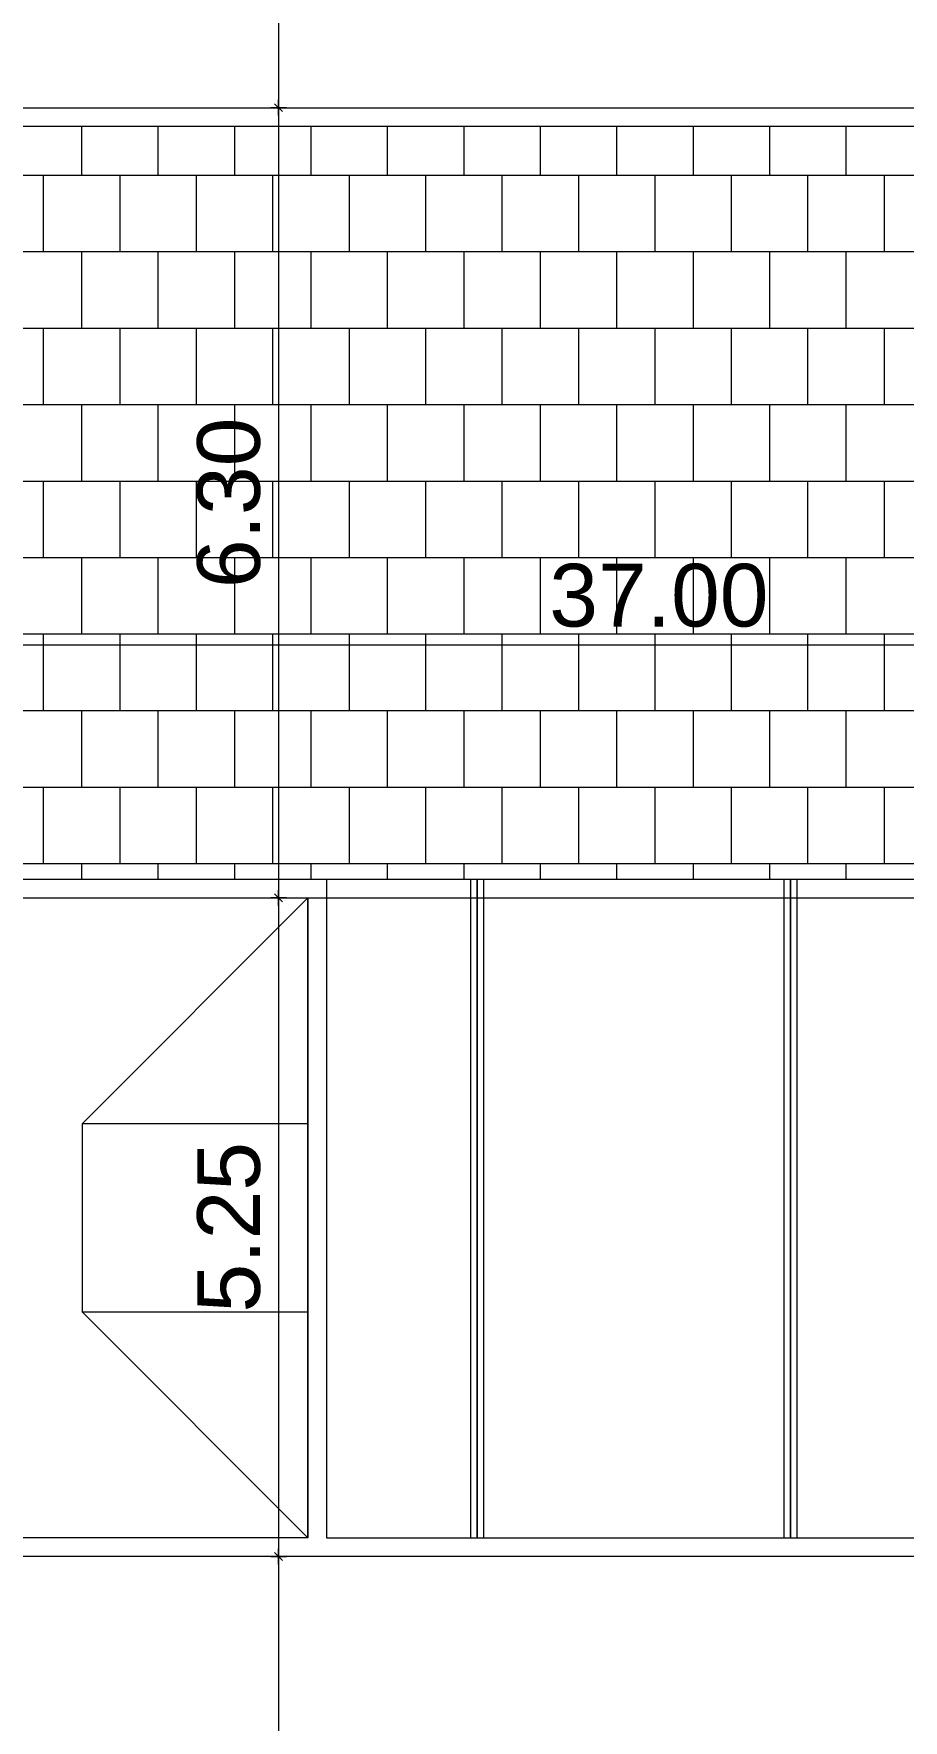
# Model space of a CAD drawing. Header units: metres. Extents: x 149 to 429, y -3 to 162.
# Drawn here: x 374.13 to 381.06, y 80.19 to 93.63 of the extents above; entities that cross this region are included whole.
import ezdxf

# ---------------------------------------------------------------- set-up
doc = ezdxf.new("R2010")
doc.units = ezdxf.units.M
doc.layers.add('1053_ARQ_BASE_MATADOURO_dwg', color=7, linetype='Continuous', lineweight=5, true_color=0x767676)
for name, color, linetype, lineweight in [('A-COTAS', 7, 'Continuous', 9), ('A-ESQ-PORTAS', 7, 'Continuous', 20), ('A-Hachuras', 7, 'Continuous', 5), ('A-PISO', 7, 'Continuous', 5)]:
    doc.layers.add(name, color=color, linetype=linetype, lineweight=lineweight)
doc.styles.add('Arial_6', font='arial.ttf', dxfattribs={"height": 0.5})

# ---------------------------------------------------------------- blocks, each defined once
blk = doc.blocks.new('1053_ARQ_BASE_MATADOURO_dwg_PU-Tick-4039619-TÉRREO 1_20 - Dependente 2')
at = {"layer": 'A-COTAS', "color": 253, "true_color": 0xaaaaaa}
for p, q in [((1, 0), (-1, 0)), ((-0.5, -0.5), (0.5, 0.5)), ((0, -1), (0, 1))]:
    blk.add_line(p, q, dxfattribs=at)
blk = doc.blocks.new('1053_ARQ_BASE_MATADOURO_dwg_arq geral tgov-4039641-TÉRREO 1_20 - Dependente 2')
at = {"color": 253, "lineweight": 5, "true_color": 0xaaaaaa}
blk.add_line((47.259, 9.706), (23.997, 9.706), dxfattribs=at)
at = {"color": 253, "lineweight": 5, "true_color": 0xaaaaaa, "flags": 128}
blk.add_lwpolyline([(23.997, 3.707), (62.5, 3.707), (62.5, 3.556), (23.997, 3.556), (23.997, 3.707), (23.997, 9.856), (47.259, 9.856)], dxfattribs=at)
at = {"layer": 'A-COTAS', "color": 253, "true_color": 0xaaaaaa}
for p, q in [((39.466, 15.921), (39.466, 9.918)), ((39.466, 9.793), (39.466, 3.619)), ((60.938, 5.571), (24.06, 5.571)), ((39.466, 3.494), (39.466, -1.631)), ((39.466, -1.756), (39.466, -18.316))]:
    blk.add_line(p, q, dxfattribs=at)
at = {"layer": 'A-ESQ-PORTAS', "color": 253, "true_color": 0xaaaaaa, "flags": 128}
for points in [[(23.997, 0.86), (23.997, 3.707), (39.849, 3.707)], [(39.849, -1.543), (48.549, -1.543), (48.549, 3.707), (48.699, 3.707), (48.699, 3.557), (48.699, -1.693), (36.699, -1.693)], [(24.147, 0.86), (24.147, 3.557), (39.699, 3.557), (39.699, -1.543), (36.699, -1.543)]]:
    blk.add_lwpolyline(points, dxfattribs=at)
for points in [[(39.699, -1.543), (39.699, 3.557), (37.899, 1.757), (37.899, 0.257)], [(39.699, 1.757), (37.899, 1.757), (37.899, 0.257), (39.699, 0.257)]]:
    blk.add_lwpolyline(points, close=True, dxfattribs=at)
at = {"layer": 'A-Hachuras', "color": 253, "true_color": 0xaaaaaa, "flags": 128}
for points in [[(39.849, 3.707), (39.849, -1.543), (41.049, -1.543), (41.049, 3.707)], [(40.999, -1.543), (40.999, 3.707), (41.099, 3.707), (41.099, -1.543)], [(41.049, 3.707), (41.049, -1.543), (43.549, -1.543), (43.549, 3.707), (43.549, -1.543), (46.049, -1.543), (46.049, 3.707)], [(43.499, -1.543), (43.499, 3.707), (43.599, 3.707), (43.599, -1.543)]]:
    blk.add_lwpolyline(points, dxfattribs=at)
at = {"layer": 'A-PISO', "color": 253, "true_color": 0xaaaaaa}
for p, q in [((37.897, 9.318), (37.897, 9.706)), ((38.507, 9.318), (38.507, 9.706)), ((39.116, 9.318), (39.116, 9.706)), ((39.726, 9.318), (39.726, 9.706)), ((40.336, 9.318), (40.336, 9.706)), ((40.945, 9.318), (40.945, 9.706)), ((41.555, 9.318), (41.555, 9.706)), ((42.164, 9.318), (42.164, 9.706)), ((42.774, 9.318), (42.774, 9.706)), ((43.384, 9.318), (43.384, 9.706)), ((43.993, 9.318), (43.993, 9.706)), ((23.997, 9.318), (62.5, 9.318)), ((37.592, 8.709), (37.592, 9.318)), ((38.202, 8.709), (38.202, 9.318)), ((38.812, 8.709), (38.812, 9.318)), ((39.421, 8.709), (39.421, 9.318)), ((40.031, 8.709), (40.031, 9.318)), ((40.64, 8.709), (40.64, 9.318)), ((41.25, 8.709), (41.25, 9.318)), ((41.86, 8.709), (41.86, 9.318)), ((42.469, 8.709), (42.469, 9.318)), ((43.079, 8.709), (43.079, 9.318)), ((43.688, 8.709), (43.688, 9.318)), ((44.298, 8.709), (44.298, 9.318)), ((23.997, 8.709), (62.5, 8.709)), ((37.897, 8.099), (37.897, 8.709)), ((38.507, 8.099), (38.507, 8.709)), ((39.116, 8.099), (39.116, 8.709)), ((39.726, 8.099), (39.726, 8.709)), ((40.336, 8.099), (40.336, 8.709)), ((40.945, 8.099), (40.945, 8.709)), ((41.555, 8.099), (41.555, 8.709)), ((42.164, 8.099), (42.164, 8.709)), ((42.774, 8.099), (42.774, 8.709)), ((43.384, 8.099), (43.384, 8.709)), ((43.993, 8.099), (43.993, 8.709)), ((23.997, 8.099), (62.5, 8.099)), ((37.592, 7.489), (37.592, 8.099)), ((38.202, 7.489), (38.202, 8.099)), ((38.812, 7.489), (38.812, 8.099)), ((39.421, 7.489), (39.421, 8.099)), ((40.031, 7.489), (40.031, 8.099)), ((40.64, 7.489), (40.64, 8.099)), ((41.25, 7.489), (41.25, 8.099)), ((41.86, 7.489), (41.86, 8.099)), ((42.469, 7.489), (42.469, 8.099)), ((43.079, 7.489), (43.079, 8.099)), ((43.688, 7.489), (43.688, 8.099)), ((44.298, 7.489), (44.298, 8.099)), ((23.997, 7.489), (62.5, 7.489)), ((37.897, 6.88), (37.897, 7.489)), ((38.507, 6.88), (38.507, 7.489)), ((39.116, 6.88), (39.116, 7.489)), ((39.726, 6.88), (39.726, 7.489)), ((40.336, 6.88), (40.336, 7.489)), ((40.945, 6.88), (40.945, 7.489)), ((41.555, 6.88), (41.555, 7.489)), ((42.164, 6.88), (42.164, 7.489)), ((42.774, 6.88), (42.774, 7.489)), ((43.384, 6.88), (43.384, 7.489)), ((43.993, 6.88), (43.993, 7.489)), ((23.997, 6.88), (62.5, 6.88)), ((37.592, 6.27), (37.592, 6.88)), ((38.202, 6.27), (38.202, 6.88)), ((38.812, 6.27), (38.812, 6.88)), ((39.421, 6.27), (39.421, 6.88)), ((40.031, 6.27), (40.031, 6.88)), ((40.64, 6.27), (40.64, 6.88)), ((41.25, 6.27), (41.25, 6.88)), ((41.86, 6.27), (41.86, 6.88)), ((42.469, 6.27), (42.469, 6.88)), ((43.079, 6.27), (43.079, 6.88)), ((43.688, 6.27), (43.688, 6.88)), ((44.298, 6.27), (44.298, 6.88)), ((23.997, 6.27), (62.5, 6.27)), ((37.897, 5.661), (37.897, 6.27)), ((38.507, 5.661), (38.507, 6.27)), ((39.116, 5.661), (39.116, 6.27)), ((39.726, 5.661), (39.726, 6.27)), ((40.336, 5.661), (40.336, 6.27)), ((40.945, 5.661), (40.945, 6.27)), ((41.555, 5.661), (41.555, 6.27)), ((42.164, 5.661), (42.164, 6.27)), ((42.774, 5.661), (42.774, 6.27)), ((43.384, 5.661), (43.384, 6.27)), ((43.993, 5.661), (43.993, 6.27)), ((23.997, 5.661), (62.5, 5.661)), ((37.592, 5.051), (37.592, 5.661)), ((38.202, 5.051), (38.202, 5.661)), ((38.812, 5.051), (38.812, 5.661)), ((39.421, 5.051), (39.421, 5.661)), ((40.031, 5.051), (40.031, 5.661)), ((40.64, 5.051), (40.64, 5.661)), ((41.25, 5.051), (41.25, 5.661)), ((41.86, 5.051), (41.86, 5.661)), ((42.469, 5.051), (42.469, 5.661)), ((43.079, 5.051), (43.079, 5.661)), ((43.688, 5.051), (43.688, 5.661)), ((44.298, 5.051), (44.298, 5.661)), ((23.997, 5.051), (62.5, 5.051)), ((37.897, 4.441), (37.897, 5.051)), ((38.507, 4.441), (38.507, 5.051)), ((39.116, 4.441), (39.116, 5.051)), ((39.726, 4.441), (39.726, 5.051)), ((40.336, 4.441), (40.336, 5.051)), ((40.945, 4.441), (40.945, 5.051)), ((41.555, 4.441), (41.555, 5.051)), ((42.164, 4.441), (42.164, 5.051)), ((42.774, 4.441), (42.774, 5.051)), ((43.384, 4.441), (43.384, 5.051)), ((43.993, 4.441), (43.993, 5.051)), ((23.997, 4.441), (62.5, 4.441)), ((37.592, 3.832), (37.592, 4.441)), ((38.202, 3.832), (38.202, 4.441)), ((38.812, 3.832), (38.812, 4.441)), ((39.421, 3.832), (39.421, 4.441)), ((40.031, 3.832), (40.031, 4.441)), ((40.64, 3.832), (40.64, 4.441)), ((41.25, 3.832), (41.25, 4.441)), ((41.86, 3.832), (41.86, 4.441)), ((42.469, 3.832), (42.469, 4.441)), ((43.079, 3.832), (43.079, 4.441)), ((43.688, 3.832), (43.688, 4.441)), ((44.298, 3.832), (44.298, 4.441)), ((23.997, 3.832), (62.5, 3.832)), ((37.897, 3.706), (37.897, 3.832)), ((38.507, 3.706), (38.507, 3.832)), ((39.116, 3.706), (39.116, 3.832)), ((39.726, 3.706), (39.726, 3.832)), ((40.336, 3.706), (40.336, 3.832)), ((40.945, 3.706), (40.945, 3.832)), ((41.555, 3.707), (41.555, 3.832)), ((42.164, 3.706), (42.164, 3.832)), ((42.774, 3.706), (42.774, 3.832)), ((43.384, 3.706), (43.384, 3.832)), ((43.993, 3.707), (43.993, 3.832))]:
    blk.add_line(p, q, dxfattribs=at)
for p, xscale, yscale, zscale, rotation in [((39.466, 9.856), 0.06250000000000001, 0.06250000000000001, 0.06250000000000001, 89.99999999999962), ((39.466, 9.856), 0.0625, 0.0625, 0.0625, 269.9999999999996), ((39.466, 3.557), 0.0625, 0.0625, 0.0625, 269.9999999999996), ((39.466, 3.557), 0.06250000000000001, 0.06250000000000001, 0.06250000000000001, 89.99999999999962), ((39.466, -1.693), 0.06250000000000001, 0.06250000000000001, 0.06250000000000001, 89.99999999999962), ((39.466, -1.693), 0.0625, 0.0625, 0.0625, 269.9999999999996)]:
    blk.add_blockref('1053_ARQ_BASE_MATADOURO_dwg_PU-Tick-4039619-TÉRREO 1_20 - Dependente 2', p, dxfattribs=dict(xscale=xscale, yscale=yscale, zscale=zscale, rotation=rotation))
at = {"layer": 'A-COTAS', "char_height": 0.5, "width": 1.62805, "attachment_point": 2, "rotation": 90, "line_spacing_factor": 0.941778, "style": 'Arial_6'}
for s, insert in [('6.30', (38.817, 6.706)), ('5.25', (38.817, 0.932))]:
    blk.add_mtext(s, dxfattribs=dict(at, insert=insert))
at = {"layer": 'A-COTAS', "insert": (42.499, 6.22), "char_height": 0.5, "width": 2.0932, "attachment_point": 2, "line_spacing_factor": 0.941778, "style": 'Arial_6'}
blk.add_mtext('37.00', dxfattribs=at)
blk = doc.blocks.new('1053_ARQ_BASE_MATADOURO_dwg-3625622-TÉRREO 1_20 - Dependente 2')
blk.add_blockref('1053_ARQ_BASE_MATADOURO_dwg_arq geral tgov-4039641-TÉRREO 1_20 - Dependente 2', (130.21, 83.186))

msp = doc.modelspace()

# ---------------------------------------------------------------- block references
at = {"layer": '1053_ARQ_BASE_MATADOURO_dwg', "color": 253, "true_color": 0xaaaaaa}
msp.add_blockref('1053_ARQ_BASE_MATADOURO_dwg-3625622-TÉRREO 1_20 - Dependente 2', (206.405, 0), dxfattribs=at)

doc.saveas('drawing.dxf')
